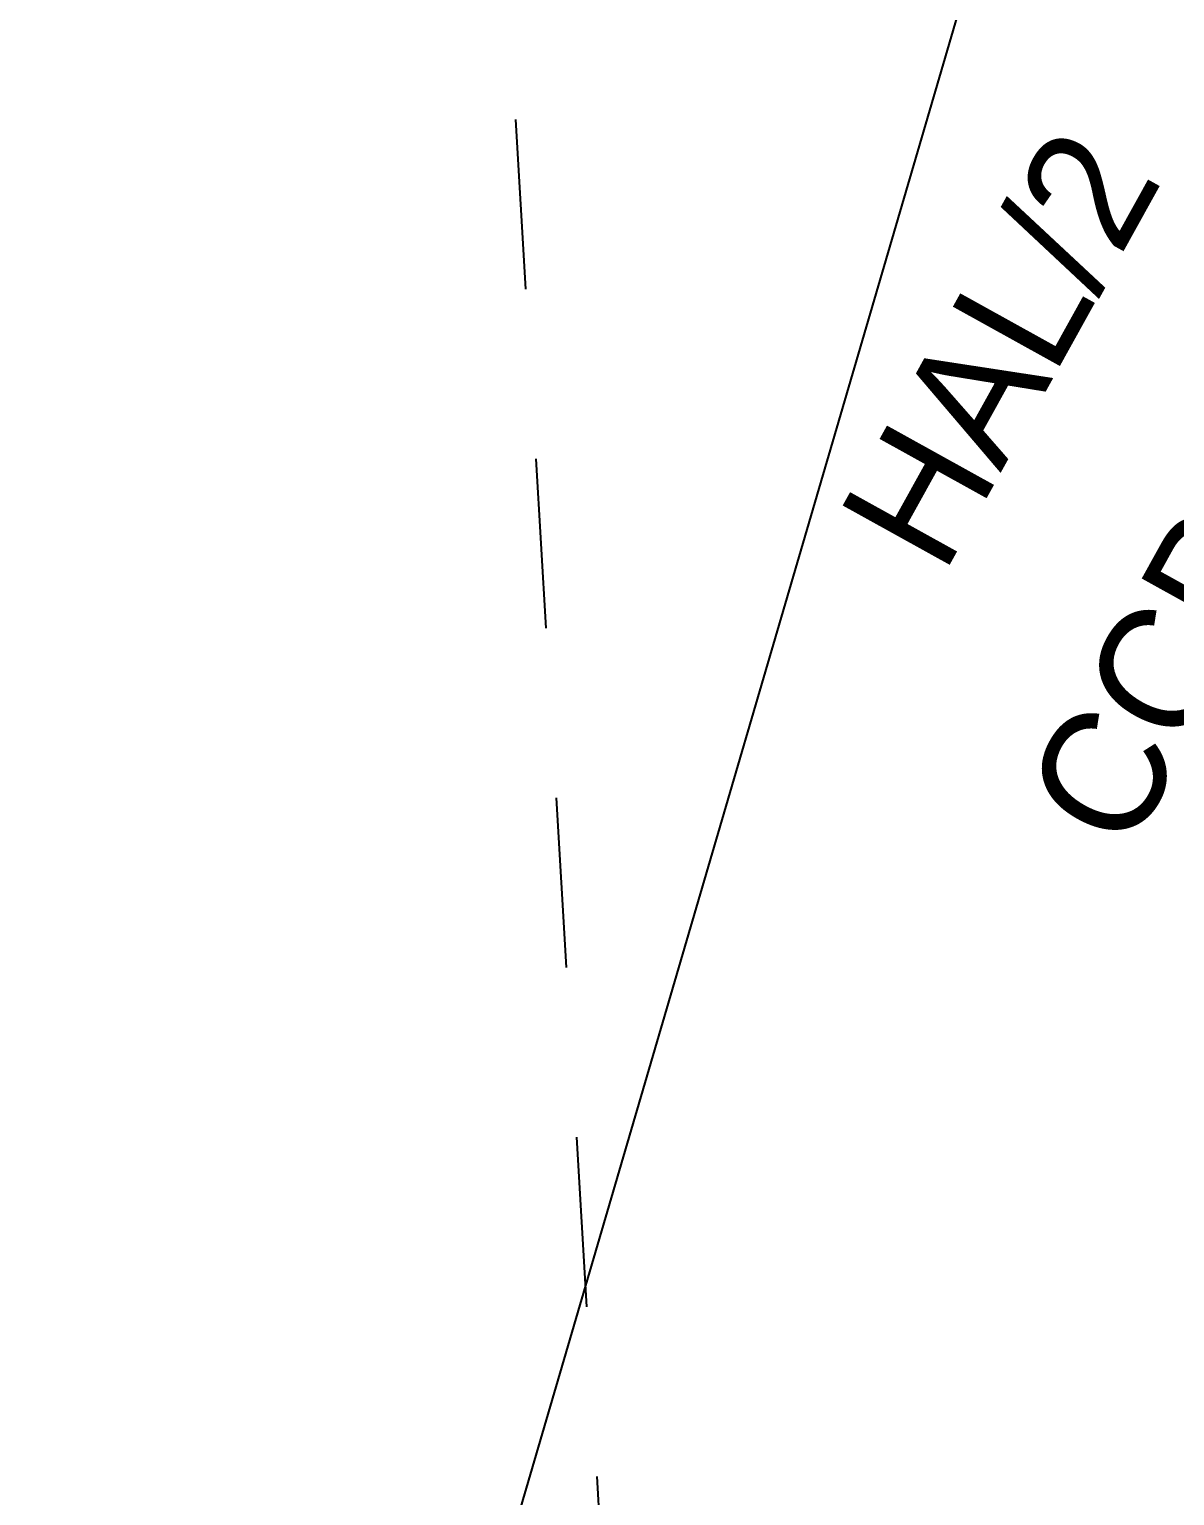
# Model space of a CAD drawing. Extents: x 421500 to 422711, y 436000 to 437000.
# Drawn here: x 421938.864 to 421942.233, y 436512.339 to 436516.653 of the extents above; entities that cross this region are included whole.
import ezdxf

# ---------------------------------------------------------------- set-up
doc = ezdxf.new("R2010")
doc.units = 0
doc.linetypes.add('716709-ExBase$0$BLIP', pattern=[1, 0.5, -0.5])
doc.linetypes.add('XREF UTC_716709_AJB_1b$0$DASHDOT1', pattern=[2, 1, -0.5, 0, -0.5])
for name, color, linetype in [('716709-ExBase$0$XC-LCCVerges', 251, '716709-ExBase$0$BLIP'), ('Pr-Edging', 7, 'Continuous'), ('XREF UTC_716709_AJB_1b$0$du-UTCDUCT-F1', 42, 'XREF UTC_716709_AJB_1b$0$DASHDOT1'), ('XREF UTC_716709_AJB_1b$0$du-UTCTEXT', 42, 'Continuous')]:
    doc.layers.add(name, color=color, linetype=linetype)
doc.styles.add('XREF UTC_716709_AJB_1b$0$Standard', font='txt')

msp = doc.modelspace()

# ---------------------------------------------------------------- linework, layer by layer
at = {"layer": '716709-ExBase$0$XC-LCCVerges', "flags": 128}
msp.add_lwpolyline([(421920.9414, 436538.6276), (421923.8761, 436538.0016), (421927.3996, 436535.9118), (421930.1575, 436533.8142), (421932.4479, 436531.3658), (421936.877, 436523.9934), (421940.1865, 436518.1828), (421940.6329, 436510.733), (421942.1832, 436509.783)], dxfattribs=at)
msp.add_lwpolyline([(421920.9414, 436538.6276), (421923.8761, 436538.0016), (421927.3996, 436535.9118), (421930.1575, 436533.8142), (421932.4479, 436531.3658), (421936.877, 436523.9934), (421940.1865, 436518.1828), (421940.6329, 436510.733), (421942.1832, 436509.783)], dxfattribs=at)
at = {"layer": 'Pr-Edging', "flags": 128}
msp.add_lwpolyline([(421939.1443, 436508.7794, 0.029013), (421939.8849, 436510.8544), (421941.6525, 436516.8908), (421941.2207, 436517.0173), (421941.4778, 436517.8954), (421941.9096, 436517.769), (421942.1107, 436518.4556, 0.348047), (421937.9134, 436528.8133), (421920.9734, 436538.4208)], format="xyb", dxfattribs=at)
at = {"layer": 'XREF UTC_716709_AJB_1b$0$du-UTCDUCT-F1', "flags": 128}
msp.add_lwpolyline([(421932.9948, 436496.9058, 0.034062), (421936.9656, 436501.8672, 0.034062), (421940.226, 436507.3218, 0.025683), (421942.1777, 436511.7004, 0.025683), (421943.6701, 436516.256)], format="xyb", dxfattribs=at)

# ---------------------------------------------------------------- texts
at = {"layer": 'XREF UTC_716709_AJB_1b$0$du-UTCTEXT', "style": 'XREF UTC_716709_AJB_1b$0$Standard'}
for s, p in [('HAL/2', (421941.5524, 436515.0435)), ('CCB/14', (421942.0951, 436514.2206))]:
    msp.add_text(s, height=0.36, rotation=61, dxfattribs=at).set_placement(p)

doc.saveas('drawing.dxf')
